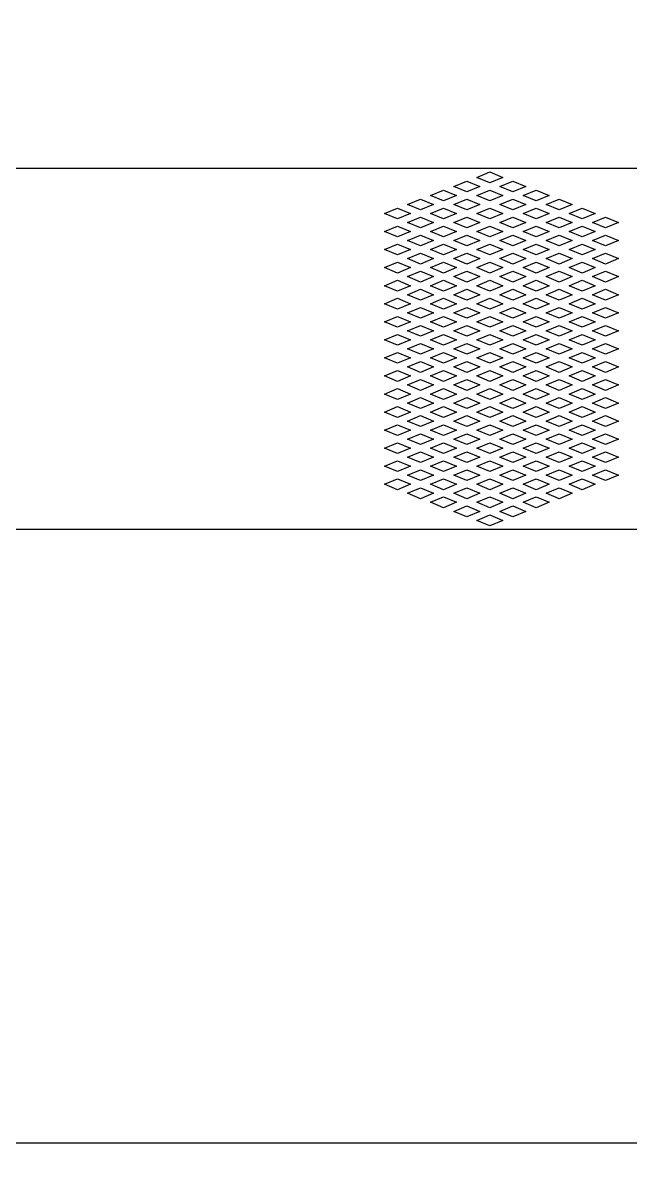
# Model space of a CAD drawing. Header units: inches. Extents: x -271009 to 5700, y -37000 to 38138.
# Drawn here: x -130583 to -128875, y 8628 to 11828 of the extents above; entities that cross this region are included whole.
import ezdxf

# ---------------------------------------------------------------- set-up
doc = ezdxf.new("R2010")
doc.units = ezdxf.units.IN
doc.header["$MEASUREMENT"] = 0

msp = doc.modelspace()

# ---------------------------------------------------------------- linework, layer by layer
for p, q in [((-127961.1, 11418.8), (-130917.5, 11418.8)), ((-129306.5, 11393.4), (-129270, 11408.6)), ((-129270, 11408.6), (-129233.4, 11393.4)), ((-129371.5, 11368), (-129334.9, 11383.2)), ((-129334.9, 11352.8), (-129371.5, 11368)), ((-129334.9, 11383.2), (-129298.4, 11368)), ((-129298.4, 11368), (-129334.9, 11352.8)), ((-129270, 11378.2), (-129306.5, 11393.4)), ((-129233.4, 11393.4), (-129270, 11378.2)), ((-129241.6, 11368), (-129205, 11383.2)), ((-129205, 11352.8), (-129241.6, 11368)), ((-129205, 11383.2), (-129168.5, 11368)), ((-129168.5, 11368), (-129205, 11352.8)), ((-129501.4, 11317.3), (-129464.9, 11332.5)), ((-129464.9, 11332.5), (-129428.3, 11317.3)), ((-129436.4, 11342.6), (-129399.9, 11357.9)), ((-129399.9, 11327.4), (-129436.4, 11342.6)), ((-129399.9, 11357.9), (-129363.4, 11342.6)), ((-129363.4, 11342.6), (-129399.9, 11327.4)), ((-129371.5, 11317.3), (-129334.9, 11332.5)), ((-129334.9, 11332.5), (-129298.4, 11317.3)), ((-129306.5, 11342.6), (-129270, 11357.9)), ((-129270, 11327.4), (-129306.5, 11342.6)), ((-129270, 11357.9), (-129233.4, 11342.6)), ((-129233.4, 11342.6), (-129270, 11327.4)), ((-129241.6, 11317.3), (-129205, 11332.5)), ((-129205, 11332.5), (-129168.5, 11317.3)), ((-129176.6, 11342.6), (-129140.1, 11357.9)), ((-129140.1, 11327.4), (-129176.6, 11342.6)), ((-129140.1, 11357.9), (-129103.5, 11342.6)), ((-129103.5, 11342.6), (-129140.1, 11327.4)), ((-129111.6, 11317.3), (-129075.1, 11332.5)), ((-129075.1, 11332.5), (-129038.6, 11317.3)), ((-129566.4, 11291.9), (-129529.8, 11307.1)), ((-129529.8, 11307.1), (-129493.3, 11291.9)), ((-129464.9, 11302), (-129501.4, 11317.3)), ((-129428.3, 11317.3), (-129464.9, 11302)), ((-129436.4, 11291.9), (-129399.9, 11307.1)), ((-129399.9, 11307.1), (-129363.4, 11291.9)), ((-129334.9, 11302), (-129371.5, 11317.3)), ((-129298.4, 11317.3), (-129334.9, 11302)), ((-129306.5, 11291.9), (-129270, 11307.1)), ((-129270, 11307.1), (-129233.4, 11291.9)), ((-129205, 11302), (-129241.6, 11317.3)), ((-129168.5, 11317.3), (-129205, 11302)), ((-129176.6, 11291.9), (-129140.1, 11307.1)), ((-129140.1, 11307.1), (-129103.5, 11291.9)), ((-129075.1, 11302), (-129111.6, 11317.3)), ((-129038.6, 11317.3), (-129075.1, 11302)), ((-129046.7, 11291.9), (-129010.1, 11307.1)), ((-129010.1, 11307.1), (-128973.6, 11291.9)), ((-129529.8, 11276.7), (-129566.4, 11291.9)), ((-129493.3, 11291.9), (-129529.8, 11276.7)), ((-129501.4, 11266.5), (-129464.9, 11281.7)), ((-129464.9, 11251.3), (-129501.4, 11266.5)), ((-129464.9, 11281.7), (-129428.3, 11266.5)), ((-129428.3, 11266.5), (-129464.9, 11251.3)), ((-129399.9, 11276.7), (-129436.4, 11291.9)), ((-129363.4, 11291.9), (-129399.9, 11276.7)), ((-129371.5, 11266.5), (-129334.9, 11281.7)), ((-129334.9, 11251.3), (-129371.5, 11266.5)), ((-129334.9, 11281.7), (-129298.4, 11266.5)), ((-129298.4, 11266.5), (-129334.9, 11251.3)), ((-129270, 11276.7), (-129306.5, 11291.9)), ((-129233.4, 11291.9), (-129270, 11276.7)), ((-129241.6, 11266.5), (-129205, 11281.7)), ((-129205, 11251.3), (-129241.6, 11266.5)), ((-129205, 11281.7), (-129168.5, 11266.5)), ((-129168.5, 11266.5), (-129205, 11251.3)), ((-129140.1, 11276.7), (-129176.6, 11291.9)), ((-129103.5, 11291.9), (-129140.1, 11276.7)), ((-129111.6, 11266.5), (-129075.1, 11281.7)), ((-129075.1, 11251.3), (-129111.6, 11266.5)), ((-129075.1, 11281.7), (-129038.6, 11266.5)), ((-129038.6, 11266.5), (-129075.1, 11251.3)), ((-129010.1, 11276.7), (-129046.7, 11291.9)), ((-128973.6, 11291.9), (-129010.1, 11276.7)), ((-128981.7, 11266.5), (-128945.2, 11281.7)), ((-128945.2, 11251.3), (-128981.7, 11266.5)), ((-128945.2, 11281.7), (-128908.6, 11266.5)), ((-128908.6, 11266.5), (-128945.2, 11251.3)), ((-129566.4, 11241.1), (-129529.8, 11256.4)), ((-129529.8, 11225.9), (-129566.4, 11241.1)), ((-129529.8, 11256.4), (-129493.3, 11241.1)), ((-129493.3, 11241.1), (-129529.8, 11225.9)), ((-129436.4, 11241.1), (-129399.9, 11256.4)), ((-129399.9, 11225.9), (-129436.4, 11241.1)), ((-129399.9, 11256.4), (-129363.4, 11241.1)), ((-129363.4, 11241.1), (-129399.9, 11225.9)), ((-129306.5, 11241.1), (-129270, 11256.4)), ((-129270, 11225.9), (-129306.5, 11241.1)), ((-129270, 11256.4), (-129233.4, 11241.1)), ((-129233.4, 11241.1), (-129270, 11225.9)), ((-129176.6, 11241.1), (-129140.1, 11256.4)), ((-129140.1, 11225.9), (-129176.6, 11241.1)), ((-129140.1, 11256.4), (-129103.5, 11241.1)), ((-129103.5, 11241.1), (-129140.1, 11225.9)), ((-129046.7, 11241.1), (-129010.1, 11256.4)), ((-129010.1, 11225.9), (-129046.7, 11241.1)), ((-129010.1, 11256.4), (-128973.6, 11241.1)), ((-128973.6, 11241.1), (-129010.1, 11225.9)), ((-129566.4, 11190.4), (-129529.8, 11205.6)), ((-129529.8, 11205.6), (-129493.3, 11190.4)), ((-129501.4, 11215.8), (-129464.9, 11231)), ((-129464.9, 11200.5), (-129501.4, 11215.8)), ((-129464.9, 11231), (-129428.3, 11215.8)), ((-129428.3, 11215.8), (-129464.9, 11200.5)), ((-129436.4, 11190.4), (-129399.9, 11205.6)), ((-129399.9, 11205.6), (-129363.4, 11190.4)), ((-129371.5, 11215.8), (-129334.9, 11231)), ((-129334.9, 11200.5), (-129371.5, 11215.8)), ((-129334.9, 11231), (-129298.4, 11215.8)), ((-129298.4, 11215.8), (-129334.9, 11200.5)), ((-129306.5, 11190.4), (-129270, 11205.6)), ((-129270, 11205.6), (-129233.4, 11190.4)), ((-129241.6, 11215.8), (-129205, 11231)), ((-129205, 11200.5), (-129241.6, 11215.8)), ((-129205, 11231), (-129168.5, 11215.8)), ((-129168.5, 11215.8), (-129205, 11200.5)), ((-129176.6, 11190.4), (-129140.1, 11205.6)), ((-129140.1, 11205.6), (-129103.5, 11190.4)), ((-129111.6, 11215.8), (-129075.1, 11231)), ((-129075.1, 11200.5), (-129111.6, 11215.8)), ((-129075.1, 11231), (-129038.6, 11215.8)), ((-129038.6, 11215.8), (-129075.1, 11200.5)), ((-129046.7, 11190.4), (-129010.1, 11205.6)), ((-129010.1, 11205.6), (-128973.6, 11190.4)), ((-128981.7, 11215.8), (-128945.2, 11231)), ((-128945.2, 11200.5), (-128981.7, 11215.8)), ((-128945.2, 11231), (-128908.6, 11215.8)), ((-128908.6, 11215.8), (-128945.2, 11200.5)), ((-129529.8, 11175.2), (-129566.4, 11190.4)), ((-129493.3, 11190.4), (-129529.8, 11175.2)), ((-129501.4, 11165), (-129464.9, 11180.2)), ((-129464.9, 11180.2), (-129428.3, 11165)), ((-129399.9, 11175.2), (-129436.4, 11190.4)), ((-129363.4, 11190.4), (-129399.9, 11175.2)), ((-129371.5, 11165), (-129334.9, 11180.2)), ((-129334.9, 11180.2), (-129298.4, 11165)), ((-129270, 11175.2), (-129306.5, 11190.4)), ((-129233.4, 11190.4), (-129270, 11175.2)), ((-129241.6, 11165), (-129205, 11180.2)), ((-129205, 11180.2), (-129168.5, 11165)), ((-129140.1, 11175.2), (-129176.6, 11190.4)), ((-129103.5, 11190.4), (-129140.1, 11175.2)), ((-129111.6, 11165), (-129075.1, 11180.2)), ((-129075.1, 11180.2), (-129038.6, 11165)), ((-129010.1, 11175.2), (-129046.7, 11190.4)), ((-128973.6, 11190.4), (-129010.1, 11175.2)), ((-128981.7, 11165), (-128945.2, 11180.2)), ((-128945.2, 11180.2), (-128908.6, 11165)), ((-129566.4, 11139.6), (-129529.8, 11154.9)), ((-129529.8, 11124.4), (-129566.4, 11139.6)), ((-129529.8, 11154.9), (-129493.3, 11139.6)), ((-129493.3, 11139.6), (-129529.8, 11124.4)), ((-129464.9, 11149.8), (-129501.4, 11165)), ((-129428.3, 11165), (-129464.9, 11149.8)), ((-129436.4, 11139.6), (-129399.9, 11154.9)), ((-129399.9, 11124.4), (-129436.4, 11139.6)), ((-129399.9, 11154.9), (-129363.4, 11139.6)), ((-129363.4, 11139.6), (-129399.9, 11124.4)), ((-129334.9, 11149.8), (-129371.5, 11165)), ((-129298.4, 11165), (-129334.9, 11149.8)), ((-129306.5, 11139.6), (-129270, 11154.9)), ((-129270, 11124.4), (-129306.5, 11139.6)), ((-129270, 11154.9), (-129233.4, 11139.6)), ((-129233.4, 11139.6), (-129270, 11124.4)), ((-129205, 11149.8), (-129241.6, 11165)), ((-129168.5, 11165), (-129205, 11149.8)), ((-129176.6, 11139.6), (-129140.1, 11154.9)), ((-129140.1, 11124.4), (-129176.6, 11139.6)), ((-129140.1, 11154.9), (-129103.5, 11139.6)), ((-129103.5, 11139.6), (-129140.1, 11124.4)), ((-129075.1, 11149.8), (-129111.6, 11165)), ((-129038.6, 11165), (-129075.1, 11149.8)), ((-129046.7, 11139.6), (-129010.1, 11154.9)), ((-129010.1, 11124.4), (-129046.7, 11139.6)), ((-129010.1, 11154.9), (-128973.6, 11139.6)), ((-128973.6, 11139.6), (-129010.1, 11124.4)), ((-128945.2, 11149.8), (-128981.7, 11165)), ((-128908.6, 11165), (-128945.2, 11149.8)), ((-129501.4, 11114.3), (-129464.9, 11129.5)), ((-129464.9, 11099), (-129501.4, 11114.3)), ((-129464.9, 11129.5), (-129428.3, 11114.3)), ((-129428.3, 11114.3), (-129464.9, 11099)), ((-129371.5, 11114.3), (-129334.9, 11129.5)), ((-129334.9, 11099), (-129371.5, 11114.3)), ((-129334.9, 11129.5), (-129298.4, 11114.3)), ((-129298.4, 11114.3), (-129334.9, 11099)), ((-129241.6, 11114.3), (-129205, 11129.5)), ((-129205, 11099), (-129241.6, 11114.3)), ((-129205, 11129.5), (-129168.5, 11114.3)), ((-129168.5, 11114.3), (-129205, 11099)), ((-129111.6, 11114.3), (-129075.1, 11129.5)), ((-129075.1, 11099), (-129111.6, 11114.3)), ((-129075.1, 11129.5), (-129038.6, 11114.3)), ((-129038.6, 11114.3), (-129075.1, 11099)), ((-128981.7, 11114.3), (-128945.2, 11129.5)), ((-128945.2, 11099), (-128981.7, 11114.3)), ((-128945.2, 11129.5), (-128908.6, 11114.3)), ((-128908.6, 11114.3), (-128945.2, 11099)), ((-129566.4, 11088.9), (-129529.8, 11104.1)), ((-129529.8, 11073.7), (-129566.4, 11088.9)), ((-129529.8, 11104.1), (-129493.3, 11088.9)), ((-129493.3, 11088.9), (-129529.8, 11073.7)), ((-129501.4, 11063.5), (-129464.9, 11078.7)), ((-129464.9, 11078.7), (-129428.3, 11063.5)), ((-129436.4, 11088.9), (-129399.9, 11104.1)), ((-129399.9, 11073.7), (-129436.4, 11088.9)), ((-129399.9, 11104.1), (-129363.4, 11088.9)), ((-129363.4, 11088.9), (-129399.9, 11073.7)), ((-129371.5, 11063.5), (-129334.9, 11078.7)), ((-129334.9, 11078.7), (-129298.4, 11063.5)), ((-129306.5, 11088.9), (-129270, 11104.1)), ((-129270, 11073.7), (-129306.5, 11088.9)), ((-129270, 11104.1), (-129233.4, 11088.9)), ((-129233.4, 11088.9), (-129270, 11073.7)), ((-129241.6, 11063.5), (-129205, 11078.7)), ((-129205, 11078.7), (-129168.5, 11063.5)), ((-129176.6, 11088.9), (-129140.1, 11104.1)), ((-129140.1, 11073.7), (-129176.6, 11088.9)), ((-129140.1, 11104.1), (-129103.5, 11088.9)), ((-129103.5, 11088.9), (-129140.1, 11073.7)), ((-129111.6, 11063.5), (-129075.1, 11078.7)), ((-129075.1, 11078.7), (-129038.6, 11063.5)), ((-129046.7, 11088.9), (-129010.1, 11104.1)), ((-129010.1, 11073.7), (-129046.7, 11088.9)), ((-129010.1, 11104.1), (-128973.6, 11088.9)), ((-128973.6, 11088.9), (-129010.1, 11073.7)), ((-128981.7, 11063.5), (-128945.2, 11078.7)), ((-128945.2, 11078.7), (-128908.6, 11063.5)), ((-129566.4, 11038.1), (-129529.8, 11053.4)), ((-129529.8, 11053.4), (-129493.3, 11038.1)), ((-129464.9, 11048.3), (-129501.4, 11063.5)), ((-129428.3, 11063.5), (-129464.9, 11048.3)), ((-129436.4, 11038.1), (-129399.9, 11053.4)), ((-129399.9, 11053.4), (-129363.4, 11038.1)), ((-129334.9, 11048.3), (-129371.5, 11063.5)), ((-129298.4, 11063.5), (-129334.9, 11048.3)), ((-129306.5, 11038.1), (-129270, 11053.4)), ((-129270, 11053.4), (-129233.4, 11038.1)), ((-129205, 11048.3), (-129241.6, 11063.5)), ((-129168.5, 11063.5), (-129205, 11048.3)), ((-129176.6, 11038.1), (-129140.1, 11053.4)), ((-129140.1, 11053.4), (-129103.5, 11038.1)), ((-129075.1, 11048.3), (-129111.6, 11063.5)), ((-129038.6, 11063.5), (-129075.1, 11048.3)), ((-129046.7, 11038.1), (-129010.1, 11053.4)), ((-129010.1, 11053.4), (-128973.6, 11038.1)), ((-128945.2, 11048.3), (-128981.7, 11063.5)), ((-128908.6, 11063.5), (-128945.2, 11048.3)), ((-129529.8, 11022.9), (-129566.4, 11038.1)), ((-129493.3, 11038.1), (-129529.8, 11022.9)), ((-129501.4, 11012.8), (-129464.9, 11028)), ((-129464.9, 10997.5), (-129501.4, 11012.8)), ((-129464.9, 11028), (-129428.3, 11012.8)), ((-129428.3, 11012.8), (-129464.9, 10997.5)), ((-129399.9, 11022.9), (-129436.4, 11038.1)), ((-129363.4, 11038.1), (-129399.9, 11022.9)), ((-129371.5, 11012.8), (-129334.9, 11028)), ((-129334.9, 10997.5), (-129371.5, 11012.8)), ((-129334.9, 11028), (-129298.4, 11012.8)), ((-129298.4, 11012.8), (-129334.9, 10997.5)), ((-129270, 11022.9), (-129306.5, 11038.1)), ((-129233.4, 11038.1), (-129270, 11022.9)), ((-129241.6, 11012.8), (-129205, 11028)), ((-129205, 10997.5), (-129241.6, 11012.8)), ((-129205, 11028), (-129168.5, 11012.8)), ((-129168.5, 11012.8), (-129205, 10997.5)), ((-129140.1, 11022.9), (-129176.6, 11038.1)), ((-129103.5, 11038.1), (-129140.1, 11022.9)), ((-129111.6, 11012.8), (-129075.1, 11028)), ((-129075.1, 10997.5), (-129111.6, 11012.8)), ((-129075.1, 11028), (-129038.6, 11012.8)), ((-129038.6, 11012.8), (-129075.1, 10997.5)), ((-129010.1, 11022.9), (-129046.7, 11038.1)), ((-128973.6, 11038.1), (-129010.1, 11022.9)), ((-128981.7, 11012.8), (-128945.2, 11028)), ((-128945.2, 10997.5), (-128981.7, 11012.8)), ((-128945.2, 11028), (-128908.6, 11012.8)), ((-128908.6, 11012.8), (-128945.2, 10997.5)), ((-129566.4, 10987.4), (-129529.8, 11002.6)), ((-129529.8, 10972.2), (-129566.4, 10987.4)), ((-129529.8, 11002.6), (-129493.3, 10987.4)), ((-129493.3, 10987.4), (-129529.8, 10972.2)), ((-129436.4, 10987.4), (-129399.9, 11002.6)), ((-129399.9, 10972.2), (-129436.4, 10987.4)), ((-129399.9, 11002.6), (-129363.4, 10987.4)), ((-129363.4, 10987.4), (-129399.9, 10972.2)), ((-129306.5, 10987.4), (-129270, 11002.6)), ((-129270, 10972.2), (-129306.5, 10987.4)), ((-129270, 11002.6), (-129233.4, 10987.4)), ((-129233.4, 10987.4), (-129270, 10972.2)), ((-129176.6, 10987.4), (-129140.1, 11002.6)), ((-129140.1, 10972.2), (-129176.6, 10987.4)), ((-129140.1, 11002.6), (-129103.5, 10987.4)), ((-129103.5, 10987.4), (-129140.1, 10972.2)), ((-129046.7, 10987.4), (-129010.1, 11002.6)), ((-129010.1, 10972.2), (-129046.7, 10987.4)), ((-129010.1, 11002.6), (-128973.6, 10987.4)), ((-128973.6, 10987.4), (-129010.1, 10972.2)), ((-129566.4, 10936.6), (-129529.8, 10951.9)), ((-129529.8, 10951.9), (-129493.3, 10936.6)), ((-129501.4, 10962), (-129464.9, 10977.2)), ((-129464.9, 10946.8), (-129501.4, 10962)), ((-129464.9, 10977.2), (-129428.3, 10962)), ((-129428.3, 10962), (-129464.9, 10946.8)), ((-129436.4, 10936.6), (-129399.9, 10951.9)), ((-129399.9, 10951.9), (-129363.4, 10936.6)), ((-129371.5, 10962), (-129334.9, 10977.2)), ((-129334.9, 10946.8), (-129371.5, 10962)), ((-129334.9, 10977.2), (-129298.4, 10962)), ((-129298.4, 10962), (-129334.9, 10946.8)), ((-129306.5, 10936.6), (-129270, 10951.9)), ((-129270, 10951.9), (-129233.4, 10936.6)), ((-129241.6, 10962), (-129205, 10977.2)), ((-129205, 10946.8), (-129241.6, 10962)), ((-129205, 10977.2), (-129168.5, 10962)), ((-129168.5, 10962), (-129205, 10946.8)), ((-129176.6, 10936.6), (-129140.1, 10951.9)), ((-129140.1, 10951.9), (-129103.5, 10936.6)), ((-129111.6, 10962), (-129075.1, 10977.2)), ((-129075.1, 10946.8), (-129111.6, 10962)), ((-129075.1, 10977.2), (-129038.6, 10962)), ((-129038.6, 10962), (-129075.1, 10946.8)), ((-129046.7, 10936.6), (-129010.1, 10951.9)), ((-129010.1, 10951.9), (-128973.6, 10936.6)), ((-128981.7, 10962), (-128945.2, 10977.2)), ((-128945.2, 10946.8), (-128981.7, 10962)), ((-128945.2, 10977.2), (-128908.6, 10962)), ((-128908.6, 10962), (-128945.2, 10946.8)), ((-129529.8, 10921.4), (-129566.4, 10936.6)), ((-129493.3, 10936.6), (-129529.8, 10921.4)), ((-129501.4, 10911.3), (-129464.9, 10926.5)), ((-129464.9, 10926.5), (-129428.3, 10911.3)), ((-129399.9, 10921.4), (-129436.4, 10936.6)), ((-129363.4, 10936.6), (-129399.9, 10921.4)), ((-129371.5, 10911.3), (-129334.9, 10926.5)), ((-129334.9, 10926.5), (-129298.4, 10911.3)), ((-129270, 10921.4), (-129306.5, 10936.6)), ((-129233.4, 10936.6), (-129270, 10921.4)), ((-129241.6, 10911.3), (-129205, 10926.5)), ((-129205, 10926.5), (-129168.5, 10911.3)), ((-129140.1, 10921.4), (-129176.6, 10936.6)), ((-129103.5, 10936.6), (-129140.1, 10921.4)), ((-129111.6, 10911.3), (-129075.1, 10926.5)), ((-129075.1, 10926.5), (-129038.6, 10911.3)), ((-129010.1, 10921.4), (-129046.7, 10936.6)), ((-128973.6, 10936.6), (-129010.1, 10921.4)), ((-128981.7, 10911.3), (-128945.2, 10926.5)), ((-128945.2, 10926.5), (-128908.6, 10911.3)), ((-129566.4, 10885.9), (-129529.8, 10901.1)), ((-129529.8, 10870.7), (-129566.4, 10885.9)), ((-129529.8, 10901.1), (-129493.3, 10885.9)), ((-129493.3, 10885.9), (-129529.8, 10870.7)), ((-129464.9, 10896), (-129501.4, 10911.3)), ((-129428.3, 10911.3), (-129464.9, 10896)), ((-129436.4, 10885.9), (-129399.9, 10901.1)), ((-129399.9, 10870.7), (-129436.4, 10885.9)), ((-129399.9, 10901.1), (-129363.4, 10885.9)), ((-129363.4, 10885.9), (-129399.9, 10870.7)), ((-129334.9, 10896), (-129371.5, 10911.3)), ((-129298.4, 10911.3), (-129334.9, 10896)), ((-129306.5, 10885.9), (-129270, 10901.1)), ((-129270, 10870.7), (-129306.5, 10885.9)), ((-129270, 10901.1), (-129233.4, 10885.9)), ((-129233.4, 10885.9), (-129270, 10870.7)), ((-129205, 10896), (-129241.6, 10911.3)), ((-129168.5, 10911.3), (-129205, 10896)), ((-129176.6, 10885.9), (-129140.1, 10901.1)), ((-129140.1, 10870.7), (-129176.6, 10885.9)), ((-129140.1, 10901.1), (-129103.5, 10885.9)), ((-129103.5, 10885.9), (-129140.1, 10870.7)), ((-129075.1, 10896), (-129111.6, 10911.3)), ((-129038.6, 10911.3), (-129075.1, 10896)), ((-129046.7, 10885.9), (-129010.1, 10901.1)), ((-129010.1, 10870.7), (-129046.7, 10885.9)), ((-129010.1, 10901.1), (-128973.6, 10885.9)), ((-128973.6, 10885.9), (-129010.1, 10870.7)), ((-128945.2, 10896), (-128981.7, 10911.3)), ((-128908.6, 10911.3), (-128945.2, 10896)), ((-129566.4, 10835.1), (-129529.8, 10850.4)), ((-129529.8, 10850.4), (-129493.3, 10835.1)), ((-129501.4, 10860.5), (-129464.9, 10875.7)), ((-129464.9, 10845.3), (-129501.4, 10860.5)), ((-129464.9, 10875.7), (-129428.3, 10860.5)), ((-129428.3, 10860.5), (-129464.9, 10845.3)), ((-129436.4, 10835.1), (-129399.9, 10850.4)), ((-129399.9, 10850.4), (-129363.4, 10835.1)), ((-129371.5, 10860.5), (-129334.9, 10875.7)), ((-129334.9, 10845.3), (-129371.5, 10860.5)), ((-129334.9, 10875.7), (-129298.4, 10860.5)), ((-129298.4, 10860.5), (-129334.9, 10845.3)), ((-129306.5, 10835.1), (-129270, 10850.4)), ((-129270, 10850.4), (-129233.4, 10835.1)), ((-129241.6, 10860.5), (-129205, 10875.7)), ((-129205, 10845.3), (-129241.6, 10860.5)), ((-129205, 10875.7), (-129168.5, 10860.5)), ((-129168.5, 10860.5), (-129205, 10845.3)), ((-129176.6, 10835.1), (-129140.1, 10850.4)), ((-129140.1, 10850.4), (-129103.5, 10835.1)), ((-129111.6, 10860.5), (-129075.1, 10875.7)), ((-129075.1, 10845.3), (-129111.6, 10860.5)), ((-129075.1, 10875.7), (-129038.6, 10860.5)), ((-129038.6, 10860.5), (-129075.1, 10845.3)), ((-129046.7, 10835.1), (-129010.1, 10850.4)), ((-129010.1, 10850.4), (-128973.6, 10835.1)), ((-128981.7, 10860.5), (-128945.2, 10875.7)), ((-128945.2, 10845.3), (-128981.7, 10860.5)), ((-128945.2, 10875.7), (-128908.6, 10860.5)), ((-128908.6, 10860.5), (-128945.2, 10845.3)), ((-129529.8, 10819.9), (-129566.4, 10835.1)), ((-129493.3, 10835.1), (-129529.8, 10819.9)), ((-129501.4, 10809.8), (-129464.9, 10825)), ((-129464.9, 10825), (-129428.3, 10809.8)), ((-129399.9, 10819.9), (-129436.4, 10835.1)), ((-129363.4, 10835.1), (-129399.9, 10819.9)), ((-129371.5, 10809.8), (-129334.9, 10825)), ((-129334.9, 10825), (-129298.4, 10809.8)), ((-129270, 10819.9), (-129306.5, 10835.1)), ((-129233.4, 10835.1), (-129270, 10819.9)), ((-129241.6, 10809.8), (-129205, 10825)), ((-129205, 10825), (-129168.5, 10809.8)), ((-129140.1, 10819.9), (-129176.6, 10835.1)), ((-129103.5, 10835.1), (-129140.1, 10819.9)), ((-129111.6, 10809.8), (-129075.1, 10825)), ((-129075.1, 10825), (-129038.6, 10809.8)), ((-129010.1, 10819.9), (-129046.7, 10835.1)), ((-128973.6, 10835.1), (-129010.1, 10819.9)), ((-128981.7, 10809.8), (-128945.2, 10825)), ((-128945.2, 10825), (-128908.6, 10809.8)), ((-129566.4, 10784.4), (-129529.8, 10799.6)), ((-129529.8, 10799.6), (-129493.3, 10784.4)), ((-129464.9, 10794.5), (-129501.4, 10809.8)), ((-129428.3, 10809.8), (-129464.9, 10794.5)), ((-129436.4, 10784.4), (-129399.9, 10799.6)), ((-129399.9, 10799.6), (-129363.4, 10784.4)), ((-129334.9, 10794.5), (-129371.5, 10809.8)), ((-129298.4, 10809.8), (-129334.9, 10794.5)), ((-129306.5, 10784.4), (-129270, 10799.6)), ((-129270, 10799.6), (-129233.4, 10784.4)), ((-129205, 10794.5), (-129241.6, 10809.8)), ((-129168.5, 10809.8), (-129205, 10794.5)), ((-129176.6, 10784.4), (-129140.1, 10799.6)), ((-129140.1, 10799.6), (-129103.5, 10784.4)), ((-129075.1, 10794.5), (-129111.6, 10809.8)), ((-129038.6, 10809.8), (-129075.1, 10794.5)), ((-129046.7, 10784.4), (-129010.1, 10799.6)), ((-129010.1, 10799.6), (-128973.6, 10784.4)), ((-128945.2, 10794.5), (-128981.7, 10809.8)), ((-128908.6, 10809.8), (-128945.2, 10794.5)), ((-129529.8, 10769.2), (-129566.4, 10784.4)), ((-129493.3, 10784.4), (-129529.8, 10769.2)), ((-129501.4, 10759), (-129464.9, 10774.2)), ((-129464.9, 10743.8), (-129501.4, 10759)), ((-129464.9, 10774.2), (-129428.3, 10759)), ((-129428.3, 10759), (-129464.9, 10743.8)), ((-129399.9, 10769.2), (-129436.4, 10784.4)), ((-129363.4, 10784.4), (-129399.9, 10769.2)), ((-129371.5, 10759), (-129334.9, 10774.2)), ((-129334.9, 10743.8), (-129371.5, 10759)), ((-129334.9, 10774.2), (-129298.4, 10759)), ((-129298.4, 10759), (-129334.9, 10743.8)), ((-129270, 10769.2), (-129306.5, 10784.4)), ((-129233.4, 10784.4), (-129270, 10769.2)), ((-129241.6, 10759), (-129205, 10774.2)), ((-129205, 10743.8), (-129241.6, 10759)), ((-129205, 10774.2), (-129168.5, 10759)), ((-129168.5, 10759), (-129205, 10743.8)), ((-129140.1, 10769.2), (-129176.6, 10784.4)), ((-129103.5, 10784.4), (-129140.1, 10769.2)), ((-129111.6, 10759), (-129075.1, 10774.2)), ((-129075.1, 10743.8), (-129111.6, 10759)), ((-129075.1, 10774.2), (-129038.6, 10759)), ((-129038.6, 10759), (-129075.1, 10743.8)), ((-129010.1, 10769.2), (-129046.7, 10784.4)), ((-128973.6, 10784.4), (-129010.1, 10769.2)), ((-128981.7, 10759), (-128945.2, 10774.2)), ((-128945.2, 10743.8), (-128981.7, 10759)), ((-128945.2, 10774.2), (-128908.6, 10759)), ((-128908.6, 10759), (-128945.2, 10743.8)), ((-129566.4, 10733.6), (-129529.8, 10748.9)), ((-129529.8, 10718.4), (-129566.4, 10733.6)), ((-129529.8, 10748.9), (-129493.3, 10733.6)), ((-129493.3, 10733.6), (-129529.8, 10718.4)), ((-129501.4, 10708.3), (-129464.9, 10723.5)), ((-129464.9, 10723.5), (-129428.3, 10708.3)), ((-129436.4, 10733.6), (-129399.9, 10748.9)), ((-129399.9, 10718.4), (-129436.4, 10733.6)), ((-129399.9, 10748.9), (-129363.4, 10733.6)), ((-129363.4, 10733.6), (-129399.9, 10718.4)), ((-129371.5, 10708.3), (-129334.9, 10723.5)), ((-129334.9, 10723.5), (-129298.4, 10708.3)), ((-129306.5, 10733.6), (-129270, 10748.9)), ((-129270, 10718.4), (-129306.5, 10733.6)), ((-129270, 10748.9), (-129233.4, 10733.6)), ((-129233.4, 10733.6), (-129270, 10718.4)), ((-129241.6, 10708.3), (-129205, 10723.5)), ((-129205, 10723.5), (-129168.5, 10708.3)), ((-129176.6, 10733.6), (-129140.1, 10748.9)), ((-129140.1, 10718.4), (-129176.6, 10733.6)), ((-129140.1, 10748.9), (-129103.5, 10733.6)), ((-129103.5, 10733.6), (-129140.1, 10718.4)), ((-129111.6, 10708.3), (-129075.1, 10723.5)), ((-129075.1, 10723.5), (-129038.6, 10708.3)), ((-129046.7, 10733.6), (-129010.1, 10748.9)), ((-129010.1, 10718.4), (-129046.7, 10733.6)), ((-129010.1, 10748.9), (-128973.6, 10733.6)), ((-128973.6, 10733.6), (-129010.1, 10718.4)), ((-128981.7, 10708.3), (-128945.2, 10723.5)), ((-128945.2, 10723.5), (-128908.6, 10708.3)), ((-129566.4, 10682.9), (-129529.8, 10698.1)), ((-129529.8, 10698.1), (-129493.3, 10682.9)), ((-129464.9, 10693), (-129501.4, 10708.3)), ((-129428.3, 10708.3), (-129464.9, 10693)), ((-129436.4, 10682.9), (-129399.9, 10698.1)), ((-129399.9, 10698.1), (-129363.4, 10682.9)), ((-129334.9, 10693), (-129371.5, 10708.3)), ((-129298.4, 10708.3), (-129334.9, 10693)), ((-129306.5, 10682.9), (-129270, 10698.1)), ((-129270, 10698.1), (-129233.4, 10682.9)), ((-129205, 10693), (-129241.6, 10708.3)), ((-129168.5, 10708.3), (-129205, 10693)), ((-129176.6, 10682.9), (-129140.1, 10698.1)), ((-129140.1, 10698.1), (-129103.5, 10682.9)), ((-129075.1, 10693), (-129111.6, 10708.3)), ((-129038.6, 10708.3), (-129075.1, 10693)), ((-129046.7, 10682.9), (-129010.1, 10698.1)), ((-129010.1, 10698.1), (-128973.6, 10682.9)), ((-128945.2, 10693), (-128981.7, 10708.3)), ((-128908.6, 10708.3), (-128945.2, 10693)), ((-129529.8, 10667.7), (-129566.4, 10682.9)), ((-129493.3, 10682.9), (-129529.8, 10667.7)), ((-129501.4, 10657.5), (-129464.9, 10672.7)), ((-129464.9, 10672.7), (-129428.3, 10657.5)), ((-129399.9, 10667.7), (-129436.4, 10682.9)), ((-129363.4, 10682.9), (-129399.9, 10667.7)), ((-129371.5, 10657.5), (-129334.9, 10672.7)), ((-129334.9, 10672.7), (-129298.4, 10657.5)), ((-129270, 10667.7), (-129306.5, 10682.9)), ((-129233.4, 10682.9), (-129270, 10667.7)), ((-129241.6, 10657.5), (-129205, 10672.7)), ((-129205, 10672.7), (-129168.5, 10657.5)), ((-129140.1, 10667.7), (-129176.6, 10682.9)), ((-129103.5, 10682.9), (-129140.1, 10667.7)), ((-129111.6, 10657.5), (-129075.1, 10672.7)), ((-129075.1, 10672.7), (-129038.6, 10657.5)), ((-129010.1, 10667.7), (-129046.7, 10682.9)), ((-128973.6, 10682.9), (-129010.1, 10667.7)), ((-128981.7, 10657.5), (-128945.2, 10672.7)), ((-128945.2, 10672.7), (-128908.6, 10657.5)), ((-129566.4, 10632.1), (-129529.8, 10647.4)), ((-129529.8, 10616.9), (-129566.4, 10632.1)), ((-129529.8, 10647.4), (-129493.3, 10632.1)), ((-129493.3, 10632.1), (-129529.8, 10616.9)), ((-129464.9, 10642.3), (-129501.4, 10657.5)), ((-129428.3, 10657.5), (-129464.9, 10642.3)), ((-129436.4, 10632.1), (-129399.9, 10647.4)), ((-129399.9, 10616.9), (-129436.4, 10632.1)), ((-129399.9, 10647.4), (-129363.4, 10632.1)), ((-129363.4, 10632.1), (-129399.9, 10616.9)), ((-129334.9, 10642.3), (-129371.5, 10657.5)), ((-129298.4, 10657.5), (-129334.9, 10642.3)), ((-129306.5, 10632.1), (-129270, 10647.4)), ((-129270, 10616.9), (-129306.5, 10632.1)), ((-129270, 10647.4), (-129233.4, 10632.1)), ((-129233.4, 10632.1), (-129270, 10616.9)), ((-129205, 10642.3), (-129241.6, 10657.5)), ((-129168.5, 10657.5), (-129205, 10642.3)), ((-129176.6, 10632.1), (-129140.1, 10647.4)), ((-129140.1, 10616.9), (-129176.6, 10632.1)), ((-129140.1, 10647.4), (-129103.5, 10632.1)), ((-129103.5, 10632.1), (-129140.1, 10616.9)), ((-129075.1, 10642.3), (-129111.6, 10657.5)), ((-129038.6, 10657.5), (-129075.1, 10642.3)), ((-129046.7, 10632.1), (-129010.1, 10647.4)), ((-129010.1, 10616.9), (-129046.7, 10632.1)), ((-129010.1, 10647.4), (-128973.6, 10632.1)), ((-128973.6, 10632.1), (-129010.1, 10616.9)), ((-128945.2, 10642.3), (-128981.7, 10657.5)), ((-128908.6, 10657.5), (-128945.2, 10642.3)), ((-129566.4, 10581.4), (-129529.8, 10596.6)), ((-129529.8, 10596.6), (-129493.3, 10581.4)), ((-129501.4, 10606.8), (-129464.9, 10622)), ((-129464.9, 10591.5), (-129501.4, 10606.8)), ((-129464.9, 10622), (-129428.3, 10606.8)), ((-129428.3, 10606.8), (-129464.9, 10591.5)), ((-129436.4, 10581.4), (-129399.9, 10596.6)), ((-129399.9, 10596.6), (-129363.4, 10581.4)), ((-129371.5, 10606.8), (-129334.9, 10622)), ((-129334.9, 10591.5), (-129371.5, 10606.8)), ((-129334.9, 10622), (-129298.4, 10606.8)), ((-129298.4, 10606.8), (-129334.9, 10591.5)), ((-129306.5, 10581.4), (-129270, 10596.6)), ((-129270, 10596.6), (-129233.4, 10581.4)), ((-129241.6, 10606.8), (-129205, 10622)), ((-129205, 10591.5), (-129241.6, 10606.8)), ((-129205, 10622), (-129168.5, 10606.8)), ((-129168.5, 10606.8), (-129205, 10591.5)), ((-129176.6, 10581.4), (-129140.1, 10596.6)), ((-129140.1, 10596.6), (-129103.5, 10581.4)), ((-129111.6, 10606.8), (-129075.1, 10622)), ((-129075.1, 10591.5), (-129111.6, 10606.8)), ((-129075.1, 10622), (-129038.6, 10606.8)), ((-129038.6, 10606.8), (-129075.1, 10591.5)), ((-129046.7, 10581.4), (-129010.1, 10596.6)), ((-129010.1, 10596.6), (-128973.6, 10581.4)), ((-128981.7, 10606.8), (-128945.2, 10622)), ((-128945.2, 10591.5), (-128981.7, 10606.8)), ((-128945.2, 10622), (-128908.6, 10606.8)), ((-128908.6, 10606.8), (-128945.2, 10591.5)), ((-129529.8, 10566.2), (-129566.4, 10581.4)), ((-129493.3, 10581.4), (-129529.8, 10566.2)), ((-129501.4, 10556), (-129464.9, 10571.2)), ((-129464.9, 10571.2), (-129428.3, 10556)), ((-129399.9, 10566.2), (-129436.4, 10581.4)), ((-129363.4, 10581.4), (-129399.9, 10566.2)), ((-129371.5, 10556), (-129334.9, 10571.2)), ((-129334.9, 10571.2), (-129298.4, 10556)), ((-129270, 10566.2), (-129306.5, 10581.4)), ((-129233.4, 10581.4), (-129270, 10566.2)), ((-129241.6, 10556), (-129205, 10571.2)), ((-129205, 10571.2), (-129168.5, 10556)), ((-129140.1, 10566.2), (-129176.6, 10581.4)), ((-129103.5, 10581.4), (-129140.1, 10566.2)), ((-129111.6, 10556), (-129075.1, 10571.2)), ((-129075.1, 10571.2), (-129038.6, 10556)), ((-129010.1, 10566.2), (-129046.7, 10581.4)), ((-128973.6, 10581.4), (-129010.1, 10566.2)), ((-128981.7, 10556), (-128945.2, 10571.2)), ((-128945.2, 10571.2), (-128908.6, 10556)), ((-129566.4, 10530.6), (-129529.8, 10545.9)), ((-129529.8, 10515.4), (-129566.4, 10530.6)), ((-129529.8, 10545.9), (-129493.3, 10530.6)), ((-129493.3, 10530.6), (-129529.8, 10515.4)), ((-129464.9, 10540.8), (-129501.4, 10556)), ((-129428.3, 10556), (-129464.9, 10540.8)), ((-129436.4, 10530.6), (-129399.9, 10545.9)), ((-129399.9, 10515.4), (-129436.4, 10530.6)), ((-129399.9, 10545.9), (-129363.4, 10530.6)), ((-129363.4, 10530.6), (-129399.9, 10515.4)), ((-129334.9, 10540.8), (-129371.5, 10556)), ((-129298.4, 10556), (-129334.9, 10540.8)), ((-129306.5, 10530.6), (-129270, 10545.9)), ((-129270, 10515.4), (-129306.5, 10530.6)), ((-129270, 10545.9), (-129233.4, 10530.6)), ((-129233.4, 10530.6), (-129270, 10515.4)), ((-129205, 10540.8), (-129241.6, 10556)), ((-129168.5, 10556), (-129205, 10540.8)), ((-129176.6, 10530.6), (-129140.1, 10545.9)), ((-129140.1, 10515.4), (-129176.6, 10530.6)), ((-129140.1, 10545.9), (-129103.5, 10530.6)), ((-129103.5, 10530.6), (-129140.1, 10515.4)), ((-129075.1, 10540.8), (-129111.6, 10556)), ((-129038.6, 10556), (-129075.1, 10540.8)), ((-129046.7, 10530.6), (-129010.1, 10545.9)), ((-129010.1, 10515.4), (-129046.7, 10530.6)), ((-129010.1, 10545.9), (-128973.6, 10530.6)), ((-128973.6, 10530.6), (-129010.1, 10515.4)), ((-128945.2, 10540.8), (-128981.7, 10556)), ((-128908.6, 10556), (-128945.2, 10540.8)), ((-129501.4, 10505.3), (-129464.9, 10520.5)), ((-129464.9, 10490), (-129501.4, 10505.3)), ((-129464.9, 10520.5), (-129428.3, 10505.3)), ((-129428.3, 10505.3), (-129464.9, 10490)), ((-129371.5, 10505.3), (-129334.9, 10520.5)), ((-129334.9, 10490), (-129371.5, 10505.3)), ((-129334.9, 10520.5), (-129298.4, 10505.3)), ((-129298.4, 10505.3), (-129334.9, 10490)), ((-129241.6, 10505.3), (-129205, 10520.5)), ((-129205, 10490), (-129241.6, 10505.3)), ((-129205, 10520.5), (-129168.5, 10505.3)), ((-129168.5, 10505.3), (-129205, 10490)), ((-129111.6, 10505.3), (-129075.1, 10520.5)), ((-129075.1, 10490), (-129111.6, 10505.3)), ((-129075.1, 10520.5), (-129038.6, 10505.3)), ((-129038.6, 10505.3), (-129075.1, 10490)), ((-129436.4, 10479.9), (-129399.9, 10495.1)), ((-129399.9, 10464.7), (-129436.4, 10479.9)), ((-129399.9, 10495.1), (-129363.4, 10479.9)), ((-129363.4, 10479.9), (-129399.9, 10464.7)), ((-129371.5, 10454.5), (-129334.9, 10469.7)), ((-129334.9, 10469.7), (-129298.4, 10454.5)), ((-129306.5, 10479.9), (-129270, 10495.1)), ((-129270, 10464.7), (-129306.5, 10479.9)), ((-129270, 10495.1), (-129233.4, 10479.9)), ((-129233.4, 10479.9), (-129270, 10464.7)), ((-129241.6, 10454.5), (-129205, 10469.7)), ((-129205, 10469.7), (-129168.5, 10454.5)), ((-129176.6, 10479.9), (-129140.1, 10495.1)), ((-129140.1, 10464.7), (-129176.6, 10479.9)), ((-129140.1, 10495.1), (-129103.5, 10479.9)), ((-129103.5, 10479.9), (-129140.1, 10464.7)), ((-129334.9, 10439.3), (-129371.5, 10454.5)), ((-129298.4, 10454.5), (-129334.9, 10439.3)), ((-129306.5, 10429.1), (-129270, 10444.4)), ((-129270, 10444.4), (-129233.4, 10429.1)), ((-129205, 10439.3), (-129241.6, 10454.5)), ((-129168.5, 10454.5), (-129205, 10439.3)), ((-127961.1, 10403.8), (-130917.5, 10403.8)), ((-129270, 10413.9), (-129306.5, 10429.1)), ((-129233.4, 10429.1), (-129270, 10413.9))]:
    msp.add_line(p, q)
msp.add_lwpolyline([(-137000, 35000, 6), (-113000, 35000)], format="xyb", close=True)
msp.add_lwpolyline([(-136114.3, 17204.3), (-125050.8, 17204.3), (-125050.8, 8678.3), (-136114.3, 8678.3)], close=True)

doc.saveas('drawing.dxf')
